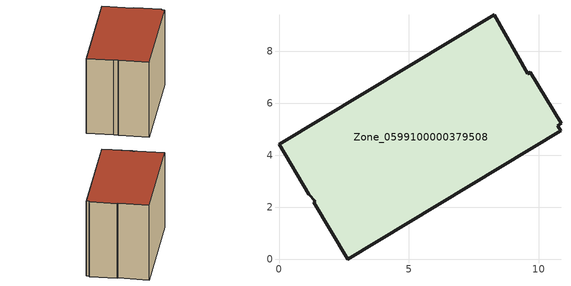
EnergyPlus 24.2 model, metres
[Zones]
Zone_0599100000379508
 floor ground (C_G): 9.67,7.19 10.85,5.22 10.73,5.14 10.85,4.93 2.65,0 1.34,2.18 1.39,2.22 1.15,2.5 0,4.41 8.28,9.39 9.58,7.14 z0
 wall outside (C_F): 1.34,2.18 2.65,0 10.85,4.93 10.73,5.14 10.85,5.22 9.67,7.19 9.58,7.14 8.28,9.39 0,4.41 1.15,2.5 1.39,2.22 1.34,2.18 z0:6.75
 roof outside (C_R): 10.85,5.22 9.67,7.19 9.58,7.14 8.28,9.39 0,4.41 1.15,2.5 1.39,2.22 1.34,2.18 2.65,0 10.85,4.93 10.73,5.14 z6.75
[BUILDING]
Pand.0599100000379508: North Axis=0; Terrain=City; Loads Convergence Tolerance Value=0.04; Temperature Convergence Tolerance Value=0.4; Solar Distribution=FullExterior; Maximum Number of Warmup Days=25; Minimum Number of Warmup Days=1
[Site:Location]
Rotterdam.The.Hague.AP_ZH_NLD Design_Conditions: Latitude=51.96; Longitude=4.45; Time Zone=1; Elevation=-4.5
[SITE:GROUNDTEMPERATURE:BUILDINGSURFACE]
18, 18, 18, 18, 18, 18, 18, 18, 18, 18, 18, 18
[MATERIAL] Thermal Absorptance=0.9; Solar Absorptance=0.7; Visible Absorptance=0.7
Name | Roughness | Thickness | Conductivity | Density | Specific Heat
G.TI.1992-2005 | MediumSmooth | 0.15 | 0.06 | 540 | 1210
F.TI.1992-2005 | Rough | 0.3 | 0.12 | 1920 | 840
R.TI.1992-2005 | MediumRough | 0.2 | 0.08 | 1500 | 1000
[CONSTRUCTION]
C_G: G.TI.1992-2005
C_F: F.TI.1992-2005
C_R: R.TI.1992-2005
[ZONE]
Zone_0599100000379508: Type=1; Multiplier=1; Ceiling Height=Autocalculate; Volume=Autocalculate; Floor Area=autocalculate; Part of Total Floor Area=Yes
[ZONEINFILTRATION:DESIGNFLOWRATE]
Infil_Zone_0599100000379508: Zone or ZoneList or Space or SpaceList=Zone_0599100000379508; Schedule=AlwaysOn; Design Flow Rate Calculation Method=Flow/Area; Flow Rate per Floor Area=0.0015; Constant Term Coefficient=1; Temperature Term Coefficient=0; Velocity Term Coefficient=0; Velocity Squared Term Coefficient=0
[HVACTEMPLATE:ZONE:IDEALLOADSAIRSYSTEM]
Zone_0599100000379508: Maximum Heating Supply Air Temperature=50; Minimum Cooling Supply Air Temperature=13; Maximum Heating Supply Air Humidity Ratio=0.0156; Minimum Cooling Supply Air Humidity Ratio=0.0077; Heating Limit=NoLimit; Cooling Limit=NoLimit; Dehumidification Control Type=ConstantSensibleHeatRatio; Cooling Sensible Heat Ratio=0.7; Dehumidification Setpoint=60; Humidification Control Type=None; Humidification Setpoint=30; Outdoor Air Method=None; Outdoor Air Flow Rate per Person=0.00944; Outdoor Air Flow Rate per Zone Floor Area=0; Outdoor Air Flow Rate per Zone=0; Demand Controlled Ventilation Type=None; Outdoor Air Economizer Type=NoEconomizer; Heat Recovery Type=None; Sensible Heat Recovery Effectiveness=0.7; Latent Heat Recovery Effectiveness=0.65
[ZONECONTROL:THERMOSTAT]
ThermostatControl_Zone_0599100000379508: Zone or ZoneList=Zone_0599100000379508; Control Type Schedule=DualSetpointControlType; Control 1=Thermostat_Zone_0599100000379508; Temperature Difference Between Cutout And Setpoint=0
[THERMOSTATSETPOINT:DUALSETPOINT]
Thermostat_Zone_0599100000379508: Heating Setpoint Temperature Schedule=HeatingSetpoint_Zone_0599100000379508; Cooling Setpoint Temperature Schedule=CoolingSetpoint_Zone_0599100000379508
[SCHEDULE:COMPACT]
HeatingSetpoint_Zone_0599100000379508: Through: 12/31, For: AllDays, Until: 24:00, 21
CoolingSetpoint_Zone_0599100000379508: Through: 12/31, For: AllDays, Until: 24:00, 24
DualSetpointControlType: Through: 12/31, For: AllDays, Until: 24:00, 4
AlwaysOn: Through: 12/31, For: AllDays, Until: 24:00, 1
